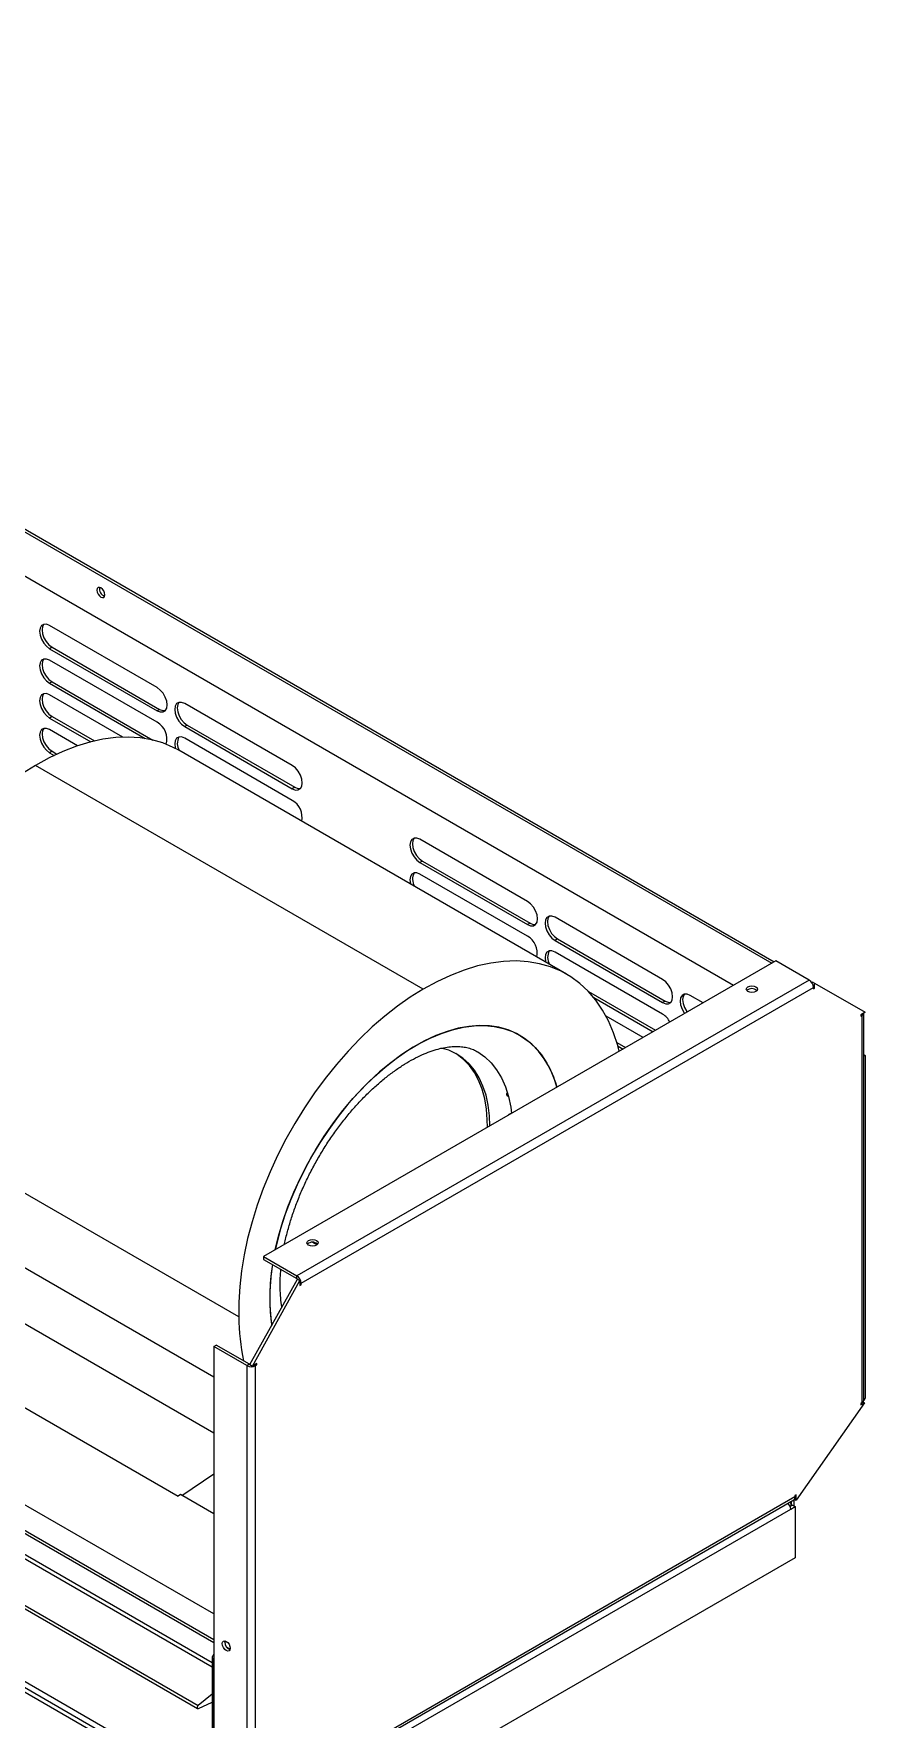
# Model space of a CAD drawing. Header units: millimetres. Extents: x 232323 to 272954, y -5343 to 8721.
# Drawn here: x 272188.1 to 272373.1, y 1026.8 to 1401.9 of the extents above; entities that cross this region are included whole.
import ezdxf

# ---------------------------------------------------------------- set-up
doc = ezdxf.new("R2010")
doc.units = ezdxf.units.MM
doc.header["$MEASUREMENT"] = 0
doc.layers.get('0').update_dxf_attribs({"linetype": 'CONTINUOUS'})
doc.layers.add('에어가이드', color=3, linetype='CONTINUOUS')

# ---------------------------------------------------------------- blocks, each defined once
blk = doc.blocks.new('A$C082D5D62')
at = {"color": 7, "linetype": 'Continuous', "lineweight": 15}
for p, q in [((146.1, 570.54), (784.22, 202.16)), ((146.66, 570.86), (784.78, 202.48)), ((146.1, 560.77), (775.75, 197.27)), ((660.06, 57.37), (9.19, 433.11)), ((660.06, 51.59), (9.19, 427.33)), ((660.06, 50.95), (9.19, 426.69)), ((16.18, 405.98), (656.47, 36.34)), ((16.32, 406.6), (656.62, 36.96)), ((0, 396.76), (666.8, 11.83)), ((0.89, 397.28), (667.69, 12.34)), ((647.48, 263.49), (623.53, 277.31)), ((624.09, 272.49), (623.53, 272.16)), ((623.53, 272.16), (647.48, 258.34)), ((624.09, 272.49), (648.03, 258.66)), ((647.48, 255.77), (623.53, 269.59)), ((624.09, 264.77), (623.53, 264.45)), ((623.53, 264.45), (644.8, 252.17)), ((624.09, 264.77), (646.51, 251.83)), ((639.82, 252.48), (623.53, 261.88)), ((677.54, 246.13), (653.6, 259.95)), ((624.09, 257.05), (623.53, 256.73)), ((623.53, 256.73), (632.72, 251.43)), ((624.09, 257.05), (633.5, 251.62)), ((648.03, 258.66), (647.48, 258.34)), ((654.16, 255.13), (653.6, 254.81)), ((654.16, 255.13), (678.1, 241.31)), ((629.78, 250.56), (623.53, 254.16)), ((653.6, 254.81), (677.54, 240.99)), ((677.54, 238.41), (653.6, 252.24)), ((624.09, 249.34), (623.53, 249.02)), ((623.53, 249.02), (624.57, 248.42)), ((624.09, 249.34), (625.18, 248.71)), ((738.59, 199.72), (652.29, 249.54)), ((706.67, 196.37), (620.37, 246.19)), ((678.1, 241.31), (677.54, 240.99)), ((729.88, 215.92), (705.94, 229.74)), ((706.49, 224.91), (705.94, 224.59)), ((705.94, 224.59), (729.88, 210.77)), ((729.88, 208.2), (705.94, 222.02)), ((706.49, 224.91), (730.44, 211.09)), ((730.44, 211.09), (729.88, 210.77)), ((759.94, 198.56), (736, 212.38)), ((736.56, 207.56), (736, 207.24)), ((736, 207.24), (759.94, 193.42)), ((736.56, 207.56), (760.5, 193.74)), ((785.14, 202.69), (671.16, 136.89)), ((759.94, 190.84), (736, 204.66)), ((792.53, 198.43), (785.14, 202.69)), ((792.53, 198.43), (678.54, 132.63)), ((679.51, 130.96), (793.49, 196.76)), ((743.46, 195.86), (758.38, 187.25)), ((793.22, 198.03), (793.77, 197.71)), ((793.22, 197.7), (793.22, 198.03)), ((793.49, 196.76), (793.49, 196.44)), ((793.49, 196.76), (793.77, 196.6)), ((793.49, 196.44), (793.77, 196.6)), ((793.77, 196.6), (793.77, 197.71)), ((793.77, 197.71), (804.99, 191.24)), ((744.61, 194.55), (757.83, 186.92)), ((760.5, 193.74), (759.94, 193.42)), ((768.96, 193.35), (766.07, 195.02)), ((755.6, 185.64), (747.37, 190.39)), ((804.99, 191.24), (804.02, 190.68)), ((804.02, 190.68), (804.02, 190.36)), ((804.02, 190.36), (804.3, 190.52)), ((804.3, 190.52), (804.3, 104.36)), ((804.7, 104.91), (804.7, 191.07)), ((749.79, 184.49), (751.7, 183.39)), ((750.02, 183.72), (751.14, 183.07)), ((804.7, 181.85), (805.04, 181.65)), ((805.04, 181.65), (804.7, 181.45)), ((805.04, 181.65), (805.04, 105.39)), ((665.67, 123.47), (579.37, 173.29)), ((725.3, 172.78), (725.58, 172.62)), ((726.33, 168.8), (725.85, 168.59)), ((563.03, 135.04), (652.12, 83.61)), ((671.16, 136.89), (671.16, 136.25)), ((671.16, 136.89), (678.54, 132.63)), ((671.16, 136.25), (678.54, 131.99)), ((668.12, 112.86), (678.68, 131.89)), ((668.67, 112.54), (679.23, 131.57)), ((678.54, 131.99), (678.54, 132.63)), ((678.68, 131.89), (679.23, 131.57)), ((679.23, 131.57), (679.23, 130.47)), ((679.23, 130.79), (679.51, 130.63)), ((679.23, 130.47), (679.51, 130.63)), ((679.51, 130.63), (679.51, 130.96)), ((660.06, 116.89), (660.62, 117.21)), ((660.06, 116.89), (660.06, 17.26)), ((667.44, 112.63), (660.06, 116.89)), ((668, 112.95), (660.62, 117.21)), ((668, 112.95), (667.44, 112.63)), ((667.44, 112.63), (667.44, 13)), ((668.12, 112.86), (668.67, 112.54)), ((669.66, 113.11), (668.67, 112.54)), ((669.38, 112.95), (669.66, 112.79)), ((669.38, 112.63), (669.66, 112.79)), ((669.38, 14.12), (669.38, 112.63)), ((669.66, 112.79), (669.66, 113.11)), ((805.04, 105.39), (804.7, 104.9)), ((804.89, 104.37), (789.68, 82.69)), ((804.02, 103.87), (804.89, 104.37)), ((804.3, 104.36), (804.02, 104.2)), ((804.02, 104.2), (804.02, 103.87)), ((804.56, 104.56), (804.89, 104.37)), ((652.97, 83.76), (660.06, 88.57)), ((652.67, 83.94), (652.12, 83.61)), ((660.06, 79.67), (652.67, 83.94)), ((789.4, 83.41), (669.38, 14.12)), ((669.38, 13.65), (789.12, 82.78)), ((789.29, 82.92), (789.14, 82.71)), ((789.14, 82.71), (789.14, 81.43)), ((789.27, 82.92), (789.68, 82.69)), ((789.68, 83.89), (789.4, 83.73)), ((789.4, 83.73), (789.4, 83.41)), ((789.68, 82.69), (789.68, 83.89)), ((669.19, 11.86), (788.45, 80.71)), ((788.3, 82.23), (788.23, 82.27)), ((788.86, 81.59), (788.33, 81.28)), ((788.45, 80.71), (789.42, 81.27)), ((788.59, 81.43), (788.59, 82.47)), ((788.59, 81.43), (788.59, 81.6)), ((788.86, 81.59), (789.42, 81.27)), ((789.42, 81.27), (789.42, 69.89)), ((789.42, 69.89), (668.36, 0)), ((662.51, 51.08), (662.56, 51.39)), ((663.7, 49.48), (662.98, 49.9)), ((659.69, 47.78), (659.69, 19.72)), ((659.95, 48.12), (660.06, 48.06)), ((660.06, 47.37), (659.95, 47.44)), ((659.95, 47.44), (659.95, 19.37)), ((659.69, 39.48), (656.62, 36.96)), ((656.64, 36.35), (659.69, 37.76))]:
    blk.add_line(p, q, dxfattribs=at)
at = {"color": 8, "linetype": 'Continuous', "lineweight": 15}
for p, q in [((659.69, 45.55), (23.76, 412.66)), ((24.59, 413.2), (659.69, 46.56)), ((9.19, 393.84), (660.06, 18.1)), ((804.02, 190.68), (804.3, 190.52)), ((725.96, 168.53), (725.85, 168.59)), ((660.06, 110.06), (584.65, 153.59)), ((660.06, 97.62), (580.97, 143.28)), ((683.03, 139.51), (682.09, 140.05)), ((679.23, 131.12), (679.51, 130.96)), ((669.1, 112.79), (669.38, 112.63)), ((788.27, 81.42), (788.59, 81.6)), ((659.95, 47.44), (660.06, 47.5))]:
    blk.add_line(p, q, dxfattribs=at)
at = {"color": 7, "linetype": 'Continuous', "lineweight": 15, "flags": 128}
for points in [[(635.84, 284.15), (635.77, 284.59), (635.58, 285.03), (635.29, 285.42), (634.95, 285.7), (634.61, 285.81), (634.32, 285.76), (634.13, 285.54), (634.06, 285.18), (634.13, 284.75), (634.32, 284.3), (634.61, 283.91), (634.95, 283.64), (635.29, 283.52), (635.58, 283.58), (635.77, 283.8), (635.84, 284.15)], [(623.53, 277.31), (622.85, 277.58), (622.23, 277.57), (621.73, 277.29), (621.42, 276.75), (621.31, 276.02), (621.42, 275.16), (621.73, 274.26), (622.23, 273.41), (622.85, 272.69), (623.53, 272.16)], [(622.26, 277.58), (621.97, 277.07), (621.86, 276.34), (621.97, 275.48), (622.29, 274.59), (622.78, 273.73), (623.4, 273.01), (624.09, 272.49)], [(623.53, 269.59), (622.85, 269.86), (622.23, 269.86), (621.73, 269.57), (621.42, 269.04), (621.31, 268.31), (621.42, 267.45), (621.73, 266.55), (622.23, 265.7), (622.85, 264.97), (623.53, 264.45)], [(622.26, 269.87), (621.97, 269.36), (621.86, 268.63), (621.97, 267.77), (622.29, 266.87), (622.78, 266.02), (623.4, 265.29), (624.09, 264.77)], [(647.48, 258.34), (648.16, 258.07), (648.79, 258.08), (649.28, 258.36), (649.59, 258.9), (649.7, 259.63), (649.59, 260.49), (649.28, 261.39), (648.79, 262.24), (648.16, 262.96), (647.48, 263.49)], [(623.53, 261.88), (622.85, 262.15), (622.23, 262.14), (621.73, 261.86), (621.42, 261.32), (621.31, 260.59), (621.42, 259.73), (621.73, 258.83), (622.23, 257.98), (622.85, 257.26), (623.53, 256.73)], [(622.26, 262.15), (621.97, 261.64), (621.86, 260.91), (621.97, 260.05), (622.29, 259.15), (622.78, 258.3), (623.4, 257.58), (624.09, 257.05)], [(653.6, 259.95), (652.91, 260.22), (652.29, 260.22), (651.8, 259.93), (651.48, 259.4), (651.37, 258.66), (651.48, 257.81), (651.8, 256.91), (652.29, 256.05), (652.91, 255.33), (653.6, 254.81)], [(652.33, 260.22), (652.04, 259.72), (651.93, 258.99), (652.04, 258.13), (652.36, 257.23), (652.85, 256.38), (653.47, 255.65), (654.16, 255.13)], [(648.03, 258.66), (648.72, 258.39), (649.3, 258.39)], [(652.29, 249.54), (651.04, 250.2), (648.72, 251.18), (646.28, 251.88), (643.71, 252.32), (641.03, 252.49), (638.26, 252.39), (635.4, 252.01), (632.48, 251.37), (629.5, 250.46), (626.48, 249.29), (623.43, 247.86), (620.37, 246.19)], [(623.53, 254.16), (622.85, 254.43), (622.23, 254.43), (621.73, 254.14), (621.42, 253.61), (621.31, 252.88), (621.42, 252.02), (621.73, 251.12), (622.23, 250.26), (622.85, 249.54), (623.53, 249.02)], [(622.26, 254.43), (621.97, 253.93), (621.86, 253.2), (621.97, 252.34), (622.29, 251.44), (622.78, 250.59), (623.4, 249.86), (624.09, 249.34)], [(653.6, 252.24), (652.91, 252.51), (652.29, 252.5), (651.8, 252.22), (651.48, 251.68), (651.37, 250.95), (651.48, 250.09), (651.52, 249.96)], [(620.37, 246.19), (617.5, 244.41), (614.65, 242.42), (611.82, 240.21), (609.03, 237.8), (606.3, 235.19), (603.64, 232.41), (601.06, 229.47), (598.58, 226.37), (596.2, 223.14), (593.94, 219.79), (591.81, 216.34), (589.82, 212.8), (587.98, 209.19), (586.3, 205.53), (584.78, 201.84), (583.44, 198.14), (582.28, 194.43), (581.31, 190.75), (580.52, 187.11), (579.94, 183.53), (579.55, 180.02), (579.36, 176.6), (579.37, 173.29)], [(677.54, 240.99), (678.23, 240.71), (678.85, 240.72), (679.34, 241.01), (679.66, 241.54), (679.77, 242.27), (679.66, 243.13), (679.34, 244.03), (678.85, 244.88), (678.23, 245.61), (677.54, 246.13)], [(678.1, 241.31), (678.79, 241.04), (679.37, 241.03)], [(705.94, 229.74), (705.25, 230.01), (704.63, 230), (704.14, 229.72), (703.82, 229.18), (703.71, 228.45), (703.82, 227.59), (704.14, 226.69), (704.63, 225.84), (705.25, 225.12), (705.94, 224.59)], [(704.67, 230.01), (704.38, 229.5), (704.27, 228.77), (704.38, 227.91), (704.69, 227.02), (705.19, 226.16), (705.81, 225.44), (706.49, 224.91)], [(705.94, 222.02), (705.25, 222.29), (704.63, 222.29), (704.14, 222), (703.82, 221.47), (703.71, 220.74), (703.82, 219.88), (703.85, 219.78)], [(729.88, 210.77), (730.57, 210.5), (731.19, 210.51), (731.68, 210.79), (732, 211.33), (732.11, 212.06), (732, 212.92), (731.68, 213.82), (731.19, 214.67), (730.57, 215.39), (729.88, 215.92)], [(730.44, 211.09), (731.12, 210.82), (731.71, 210.82)], [(736, 212.38), (735.32, 212.65), (734.69, 212.64), (734.2, 212.36), (733.89, 211.83), (733.78, 211.09), (733.89, 210.24), (734.2, 209.34), (734.69, 208.48), (735.32, 207.76), (736, 207.24)], [(734.73, 212.65), (734.44, 212.15), (734.33, 211.42), (734.44, 210.56), (734.76, 209.66), (735.25, 208.81), (735.87, 208.08), (736.56, 207.56)], [(750.31, 182.59), (749.98, 183.86), (749.04, 186.69), (747.91, 189.32), (746.59, 191.75), (745.08, 193.95), (743.4, 195.93), (741.54, 197.66), (739.52, 199.15), (737.34, 200.38), (735.02, 201.36), (732.58, 202.06), (730.01, 202.5), (727.33, 202.67), (724.56, 202.57), (721.7, 202.19), (718.78, 201.55), (715.8, 200.64), (712.78, 199.47), (709.73, 198.04), (706.67, 196.37)], [(736, 204.66), (735.32, 204.94), (734.69, 204.93), (734.2, 204.64), (733.89, 204.11), (733.78, 203.38), (733.89, 202.52), (733.91, 202.42)], [(706.67, 196.37), (703.8, 194.59), (700.95, 192.6), (698.12, 190.39), (695.33, 187.98), (692.6, 185.37), (689.94, 182.59), (687.36, 179.65), (684.88, 176.55), (682.5, 173.32), (680.24, 169.97), (678.11, 166.52), (676.12, 162.98), (674.28, 159.37), (672.6, 155.71), (671.08, 152.02), (669.74, 148.32), (668.58, 144.61), (667.61, 140.93), (666.82, 137.29), (666.24, 133.71), (665.85, 130.2), (665.66, 126.78), (665.67, 123.47)], [(759.94, 193.42), (760.63, 193.14), (761.25, 193.15), (761.75, 193.44), (762.06, 193.97), (762.17, 194.7), (762.06, 195.56), (761.75, 196.46), (761.25, 197.31), (760.63, 198.04), (759.94, 198.56)], [(766.07, 195.02), (765.38, 195.3), (764.76, 195.29), (764.27, 195), (763.95, 194.47), (763.84, 193.74), (763.95, 192.88), (764.27, 191.98), (764.76, 191.13), (764.86, 190.99)], [(764.8, 195.3), (764.51, 194.79), (764.4, 194.06), (764.51, 193.2), (764.82, 192.3), (765.32, 191.45), (765.42, 191.31)], [(780.71, 195.89), (780.3, 195.74), (779.82, 195.68), (779.34, 195.74), (778.93, 195.89), (778.66, 196.13), (778.56, 196.41), (778.66, 196.69), (778.93, 196.92), (779.34, 197.08), (779.82, 197.14), (780.3, 197.08), (780.71, 196.92), (780.99, 196.69), (781.08, 196.41), (780.99, 196.13), (780.71, 195.89)], [(760.5, 193.74), (761.19, 193.47), (761.77, 193.46)], [(736.44, 174.58), (735.71, 176.79), (734.75, 178.93), (733.62, 180.89), (732.31, 182.63), (730.84, 184.16), (729.22, 185.45), (727.45, 186.51), (725.55, 187.33), (723.52, 187.91), (721.39, 188.23), (719.15, 188.3), (716.83, 188.11), (714.44, 187.68), (711.99, 186.99), (709.51, 186.06), (706.99, 184.89), (704.47, 183.49), (701.95, 181.87), (699.44, 180.03), (696.97, 177.99), (694.55, 175.75), (692.2, 173.34), (689.92, 170.77), (687.73, 168.05), (685.65, 165.19), (683.68, 162.23), (681.85, 159.17), (680.15, 156.03), (678.6, 152.83), (677.21, 149.59), (675.99, 146.33), (674.95, 143.07), (674.08, 139.83), (673.76, 138.39)], [(673.76, 138.39), (674.49, 141.45), (675.45, 144.7), (676.58, 147.96), (677.89, 151.21), (679.36, 154.43), (680.98, 157.6), (682.75, 160.71), (684.65, 163.72), (686.68, 166.64), (688.81, 169.42), (691.05, 172.07), (693.37, 174.57), (695.76, 176.89), (698.2, 179.03), (700.69, 180.97), (703.21, 182.71), (705.73, 184.22), (708.25, 185.51), (710.76, 186.56), (713.22, 187.37), (715.64, 187.93), (718, 188.24), (720.28, 188.29), (722.47, 188.1), (724.55, 187.65), (726.52, 186.95), (728.35, 186.01), (730.05, 184.83), (731.6, 183.42), (732.99, 181.79), (734.21, 179.94), (735.25, 177.88), (736.12, 175.64), (736.44, 174.58)], [(721.52, 165.97), (721.43, 168.2), (721.13, 170.57), (720.65, 172.78), (719.97, 174.83), (719.11, 176.69), (718.07, 178.36), (716.87, 179.81), (715.5, 181.04), (713.99, 182.03), (712.34, 182.79), (710.56, 183.29), (710.56, 183.29)], [(720.97, 165.65), (720.94, 167.29), (720.75, 169.72), (720.36, 172.02), (719.78, 174.15), (719.01, 176.11), (718.06, 177.87), (716.94, 179.43), (715.65, 180.77), (714.21, 181.89), (713.9, 182.08)], [(718.61, 182.55), (718.83, 182.42), (720.38, 181.32), (721.78, 179.98), (723.01, 178.42), (724.07, 176.64), (724.95, 174.67), (725.64, 172.5), (726.14, 170.17), (726.33, 168.8)], [(682.94, 139.45), (682.53, 139.29), (682.05, 139.24), (681.57, 139.29), (681.16, 139.45), (680.89, 139.69), (680.79, 139.97), (680.89, 140.25), (681.16, 140.48), (681.57, 140.64), (682.05, 140.69), (682.53, 140.64), (682.94, 140.48), (683.22, 140.25), (683.31, 139.97), (683.22, 139.69), (682.94, 139.45)], [(678.54, 131.99), (678.62, 131.93), (678.67, 131.89)], [(668.13, 112.89), (668.09, 112.91), (668, 112.95)], [(661.95, 50.76), (662.02, 51.11), (662.21, 51.34), (662.5, 51.39), (662.84, 51.27), (663.18, 51), (663.47, 50.61), (663.67, 50.16), (663.73, 49.73), (663.67, 49.38), (663.47, 49.15), (663.18, 49.1), (662.84, 49.22), (662.5, 49.49), (662.21, 49.88), (662.02, 50.33), (661.95, 50.76)], [(656.62, 36.96), (656.52, 36.87), (656.45, 36.75), (656.41, 36.62), (656.39, 36.5), (656.42, 36.41), (656.47, 36.34), (656.55, 36.32), (656.64, 36.35)]]:
    blk.add_lwpolyline(points, dxfattribs=at)
at = {"color": 7, "linetype": 'Continuous', "lineweight": 15}
for centre, radius, start, end in [((636.29, 285.44), 1.67, 167.3763, 252.6184), ((645.4, 252.08), 4.24, 343.8338, 60.6392), ((655.09, 251.03), 3.13, 151.8763, 209.448), ((675.35, 234.63), 4.37, 348.4165, 59.9241), ((707.43, 220.82), 3.13, 151.8754, 209.4489), ((727.69, 204.42), 4.37, 348.417, 59.9236), ((737.49, 203.46), 3.13, 151.8763, 209.448), ((779.82, 194.86), 1.67, 47.39, 132.6096), ((791.4, 196.66), 2.1, 2.6062, 57.3946), ((757.46, 186.9), 4.66, 27.9382, 57.7127), ((804.02, 191.14), 0.688, 294.379, 354.3038), ((725.65, 173.02), 0.425, 126.2647, 214.7125), ((725.73, 172.82), 0.242, 148.5088, 242.3955), ((726.14, 168.09), 0.582, 119.5721, 155.6211), ((682.05, 138.42), 1.67, 47.39, 132.6096), ((722.77, 127.24), 50.25, 170.9955, 179.7602), ((717.32, 127.74), 44.79, 170.5319, 187.8857), ((677.41, 130.86), 2.1, 2.6062, 57.3946), ((710.05, 127.27), 37.52, 179.7311, 188.7091), ((709.07, 123.15), 43.4, 179.5784, 192.5835), ((668.41, 114.49), 2.1, 242.6095, 297.3897), ((804.02, 104.98), 0.688, 294.379, 354.3038), ((788.77, 83.31), 0.638, 303.0558, 8.2514), ((786.6, 80.62), 1.85, 2.9804, 49.3673), ((787.96, 81.69), 0.63, 351.8744, 65.406), ((664.28, 51.1), 1.77, 180.4667, 250.4357)]:
    blk.add_arc(centre, radius, start, end, dxfattribs=at)
for major_axis, ratio, start_param, end_param in [((0.866, -0.019), 0.56172, 2.368812, 3.939609), ((-0.45, 0.74), 0.561816, 6.270563, 7.056043)]:
    blk.add_ellipse((660.56, 47.77), major_axis=major_axis, ratio=ratio, start_param=start_param, end_param=end_param, dxfattribs=at)
for points, knots in [([(675.81, 139.58), (675.82, 139.64), (675.99, 140.57), (676.47, 142.45), (677.25, 145.2), (678.21, 147.98), (679.3, 150.78), (680.54, 153.57), (681.92, 156.33), (683.42, 159.04), (685.03, 161.69), (686.75, 164.25), (688.57, 166.7), (690.45, 169.04), (692.4, 171.24), (694.4, 173.28), (696.43, 175.16), (698.47, 176.87), (700.51, 178.39), (702.52, 179.72), (704.5, 180.86), (706.41, 181.8), (708.25, 182.54), (710, 183.08), (711.63, 183.45), (713.16, 183.63), (714.56, 183.66), (715.85, 183.54), (717.04, 183.25), (717.95, 182.93), (718.44, 182.62), (718.6, 182.52)], [0, 0, 0, 0, 0.002361, 0.038155, 0.074085, 0.110132, 0.14628, 0.182505, 0.218787, 0.255104, 0.291432, 0.327744, 0.364015, 0.400222, 0.436342, 0.472353, 0.508236, 0.54397, 0.579543, 0.614947, 0.650186, 0.685283, 0.720285, 0.755271, 0.790343, 0.825702, 0.861665, 0.898717, 0.937596, 0.979373, 1, 1, 1, 1]), ([(675.23, 125.68), (675.23, 125.69), (675.1, 126.31), (674.95, 127.7), (674.82, 129.85), (674.83, 131.97), (674.95, 133.41), (675, 134.04)], [0, 0, 0, 0, 0.00501, 0.269084, 0.532759, 0.796623, 1, 1, 1, 1])]:
    blk.add_open_spline(points, degree=3, knots=knots, dxfattribs=at)

msp = doc.modelspace()

# ---------------------------------------------------------------- block references
at = {"layer": '에어가이드'}
msp.add_blockref('A$C082D5D62', (271568.06, 992.9), dxfattribs=at)

doc.saveas('drawing.dxf')
